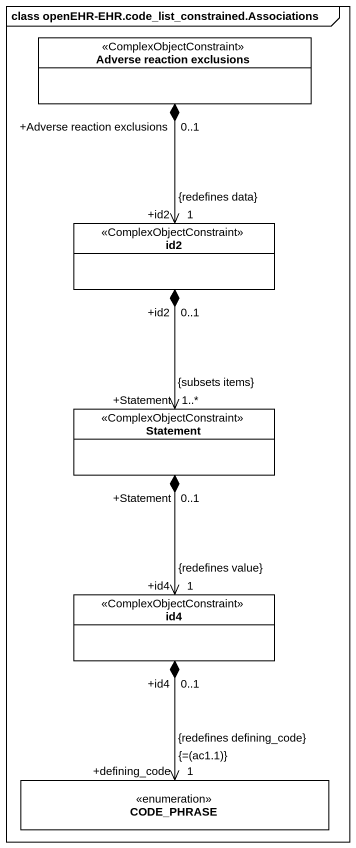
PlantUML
@startuml
mainframe class openEHR-EHR.code_list_constrained.Associations
hide circle
hide empty members
class "Adverse reaction exclusions" as Adverse_reaction_exclusions <<ComplexObjectConstraint>>
class id2 <<ComplexObjectConstraint>>
class Statement <<ComplexObjectConstraint>>
class id4 <<ComplexObjectConstraint>>
enum CODE_PHRASE
Adverse_reaction_exclusions "+Adverse reaction exclusions\n0..1" *--> "+id2\n1\n{redefines data}" id2
id2 "+id2\n0..1" *--> "+Statement\n1..*\n{subsets items}" Statement
Statement "+Statement\n0..1" *--> "+id4\n1\n{redefines value}" id4
id4 "+id4\n0..1" *--> "+defining_code\n1\n{=(ac1.1)}\n{redefines defining_code}" CODE_PHRASE
@enduml
